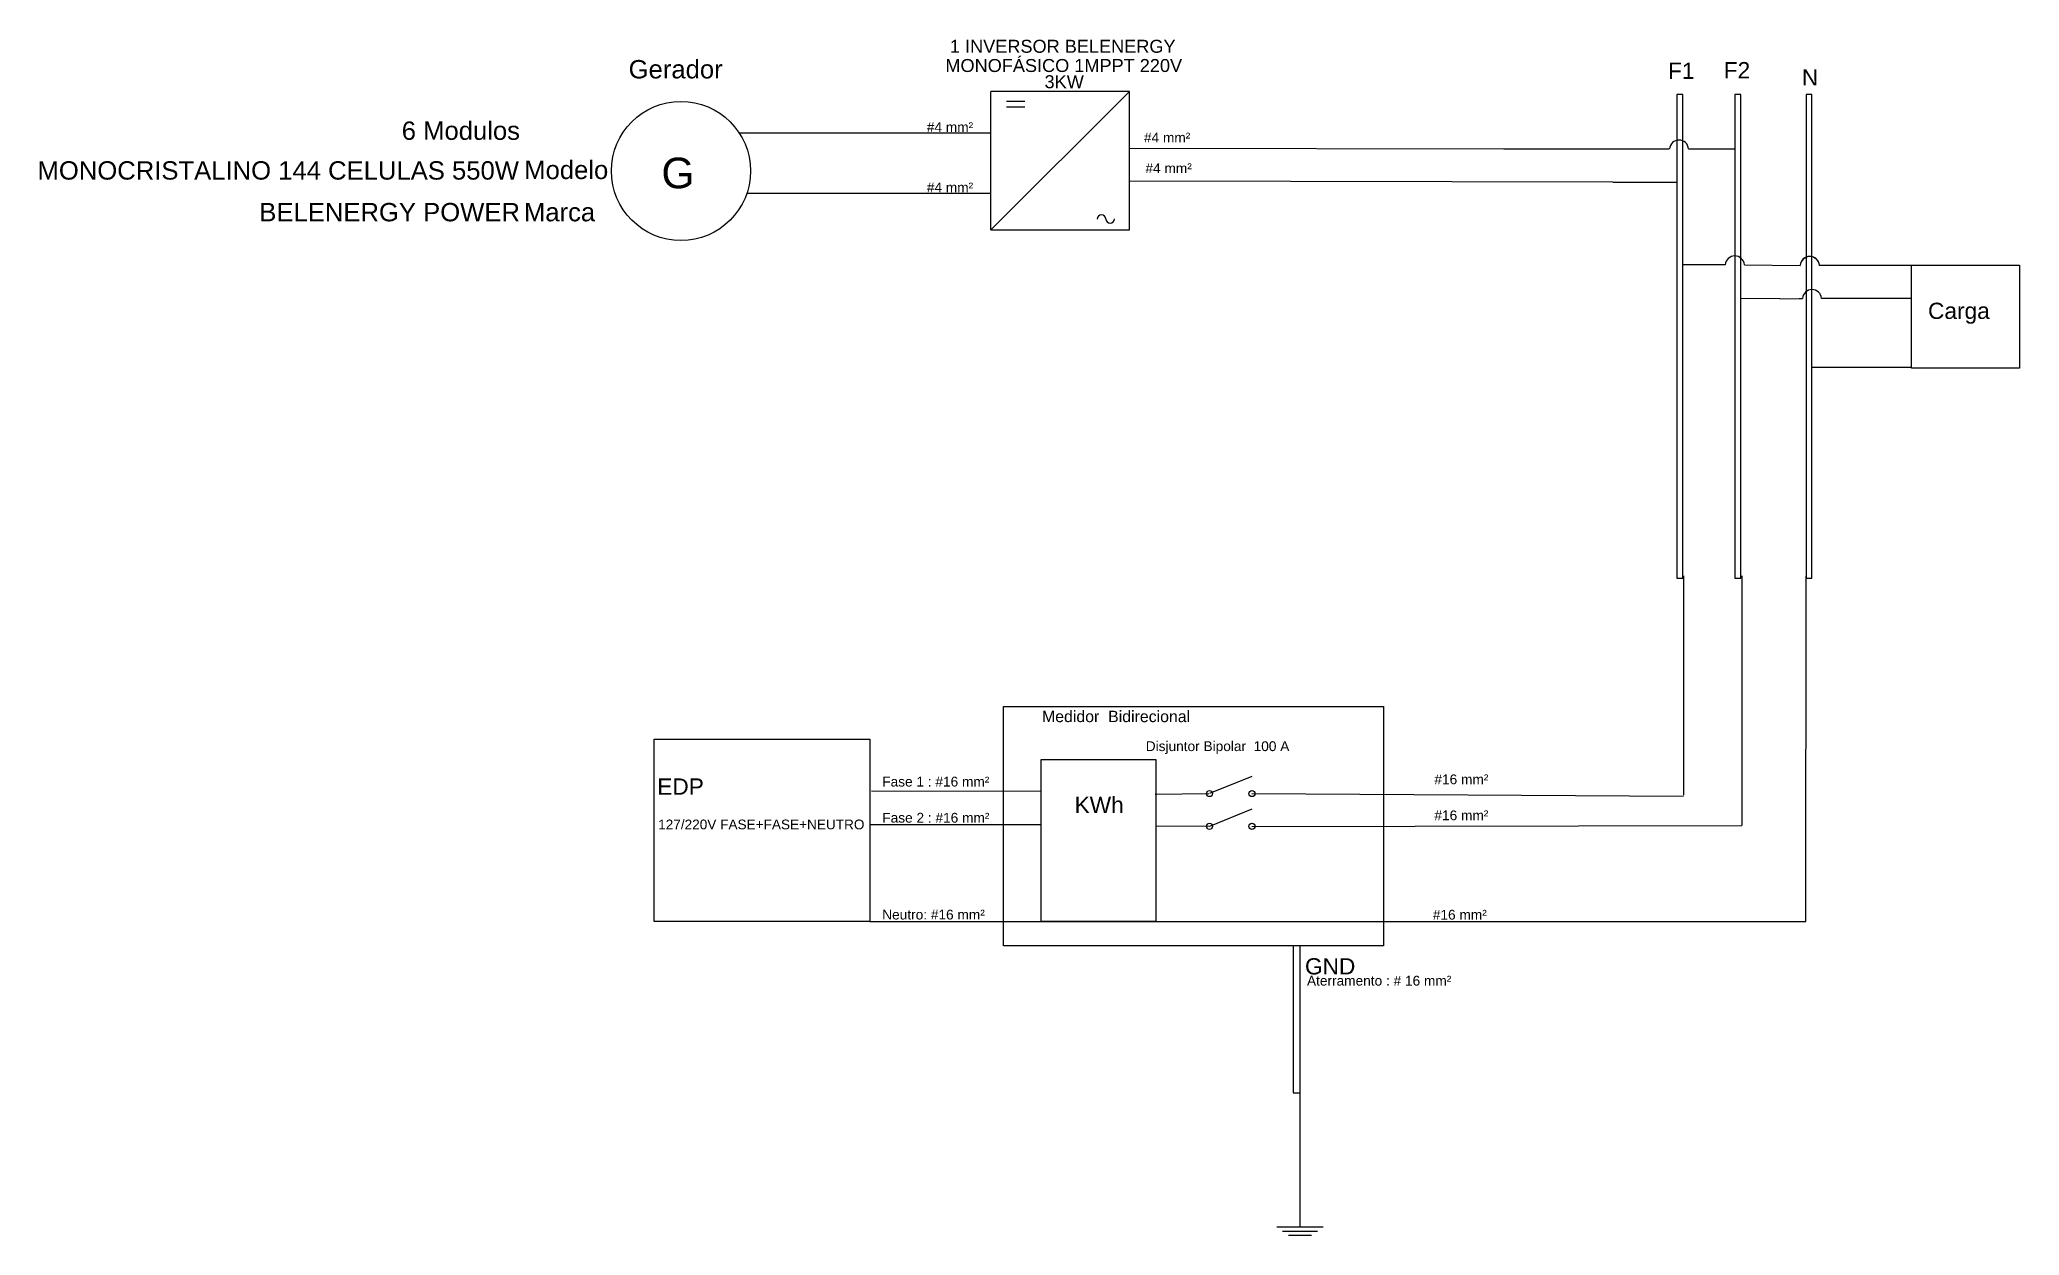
# Model space of a CAD drawing. Header units: millimetres. Extents: x 3281 to 32004, y 2278 to 19625.
import ezdxf

# ---------------------------------------------------------------- set-up
doc = ezdxf.new("R2010")
doc.units = ezdxf.units.MM
doc.styles.add('arial', font='arial.ttf')
doc.styles.get("Standard").update_dxf_attribs({"font": 'arial.ttf'})

msp = doc.modelspace()

# ---------------------------------------------------------------- linework, layer by layer
for p, q in [((19092, 18874), (17080, 18874)), ((19092, 18874), (17080, 16866)), ((17080, 16864), (17080, 18874)), ((17307, 18730), (17576, 18730)), ((19092, 16864), (19092, 18874)), ((27034, 18831), (27034, 11811)), ((27119, 18831), (27034, 18831)), ((27119, 11811), (27119, 18831)), ((27877, 18831), (27877, 12930)), ((27962, 18831), (27877, 18831)), ((27877, 18831), (27877, 11811)), ((27962, 18831), (27877, 18831)), ((27962, 12930), (27962, 18831)), ((27962, 11811), (27962, 18831)), ((28908, 18830), (28908, 12929)), ((28992, 18830), (28908, 18830)), ((28908, 18830), (28908, 11810)), ((28992, 18830), (28908, 18830)), ((28992, 12929), (28992, 18830)), ((28992, 11810), (28992, 18830)), ((17307, 18648), (17576, 18648)), ((17080, 18269), (13432, 18269)), ((24526, 18036), (19092, 18046)), ((26921, 18036), (24526, 18036)), ((27204, 18040), (27877, 18040)), ((26106, 17558), (19092, 17569)), ((26106, 17558), (27033, 17558)), ((17080, 17394), (13541, 17394)), ((17080, 16864), (19092, 16864)), ((27735, 16359), (27119, 16359)), ((28014, 16359), (28824, 16350)), ((29101, 16353), (30370, 16353)), ((30370, 16353), (30438, 16353)), ((28530, 15865), (27959, 15868)), ((28530, 15865), (28807, 15869)), ((28807, 15869), (28858, 15871)), ((29135, 15875), (30094, 15875)), ((30094, 15875), (30438, 15875)), ((28992, 14874), (30438, 14874)), ((27034, 11811), (27119, 11811)), ((27132, 11844), (27132, 8663)), ((27877, 11811), (27962, 11811)), ((27975, 11844), (27975, 8226)), ((28905, 6831), (28910, 11843)), ((28908, 11810), (28992, 11810)), ((20870, 8933), (20254, 8687)), ((15333, 8723), (15328, 8723)), ((17813, 8719), (15348, 8723)), ((20246, 8683), (19468, 8673)), ((20870, 8687), (27132, 8650)), ((20870, 8459), (20254, 8212)), ((15333, 8235), (15328, 8235)), ((17813, 8234), (15333, 8235)), ((20248, 8211), (19473, 8213)), ((20870, 8212), (27975, 8226)), ((15328, 6831), (28905, 6831))]:
    msp.add_line(p, q)
at = {"color": 3}
for p, q in [((21467, 6479), (21467, 4348)), ((21568, 4348), (21568, 6479)), ((21467, 4347), (21568, 4347)), ((21568, 2405), (21568, 4348)), ((21905, 2396), (21231, 2396)), ((21821, 2337), (21315, 2337)), ((21736, 2278), (21399, 2278))]:
    msp.add_line(p, q, dxfattribs=at)
for points in [[(30438, 16353), (32004, 16353), (32004, 14861), (30438, 14861)], [(17266, 9950), (22779, 9950), (22779, 6478), (17266, 6478)], [(12196, 9477), (15328, 9477), (15328, 6831), (12196, 6831)], [(17813, 9180), (19474, 9180), (19474, 6834), (17813, 6834)]]:
    msp.add_lwpolyline(points, close=True)
for centre, radius in [((12586, 17719), 1009), ((20254, 8687), 44), ((20870, 8687), 44), ((20254, 8212), 44), ((20870, 8212), 44)]:
    msp.add_circle(centre, radius)
for centre, radius, start, end in [((27066, 18028), 139, 4.8424, 175.1498), ((18687, 17018), 63.4, 3.9499, 176.0501), ((18813, 17027), 63.4, 183.9499, 356.0501), ((27875, 16347), 139, 4.8257, 175.1743), ((28963, 16341), 139, 4.8263, 175.1497), ((28963, 16338), 139, 4.8263, 175.1497), ((28996, 15859), 139, 4.8263, 175.1497)]:
    msp.add_arc(centre, radius, start, end)

# ---------------------------------------------------------------- texts
for s, height, p in [('1 INVERSOR BELENERGY', 188.29, (16488, 19434)), (' MONOFÁSICO 1MPPT 220V', 188.29, (16349, 19155)), ('F1', 235.4, (26907, 19055)), ('F2', 235.4, (27715, 19064)), ('3KW', 188.3, (17861, 18920)), ('N', 235, (28848, 18960)), ('#4 mm²', 142, (16153, 18284)), ('#4 mm²', 142, (19303, 18133)), ('G', 444, (12302, 17468)), ('#4 mm²', 142, (19325, 17688)), ('#4 mm²', 142, (16153, 17409)), ('Carga', 235.4, (30678, 15573)), ('Medidor  Bidirecional', 164.76, (17824, 9724)), ('Disjuntor Bipolar  100 A', 141.98, (19329, 9304)), ('EDP', 235.4, (12242, 8672)), ('Fase 1 : #16 mm²', 141.98, (15506, 8790)), ('#16 mm²', 142, (23517, 8823)), ('KWh', 235.4, (18297, 8405)), ('Fase 2 : #16 mm²', 141.98, (15507, 8266)), ('#16 mm²', 142, (23517, 8301)), ('127/220V FASE+FASE+NEUTRO', 141.22, (12255, 8169)), ('Neutro: #16 mm²', 141.98, (15506, 6861)), ('#16 mm²', 142, (23494, 6859)), ('GND', 235.4, (21639, 6064)), ('Aterramento : # 16 mm²', 141.98, (21668, 5902))]:
    msp.add_text(s, height=height).set_placement(p)
at = {"style": 'arial'}
for s, p in [('Gerador ', (11827, 19062)), ('Modelo', (10312, 17602)), ('Marca', (10308, 16989))]:
    msp.add_text(s, height=266.2, dxfattribs=at).set_placement(p)
at = {"color": 2, "style": 'arial'}
for s, height, p in [('6 Modulos', 266.2, (8535, 18171)), ('MONOCRISTALINO 144 CELULAS 550W', 266.22, (3251, 17594)), ('BELENERGY POWER', 266.22, (6469, 16989))]:
    msp.add_text(s, height=height, dxfattribs=at).set_placement(p)

doc.saveas('drawing.dxf')
